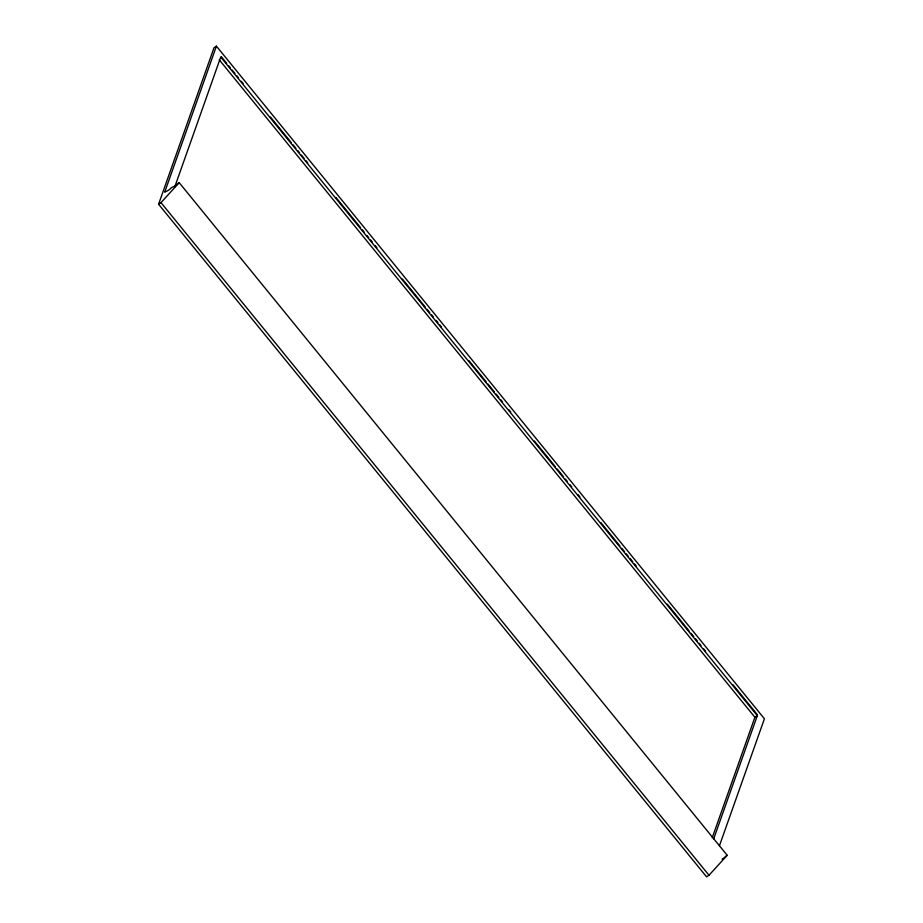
<?xml version="1.0" encoding="UTF-8"?>
<svg xmlns="http://www.w3.org/2000/svg" width="923" height="923" viewBox="0 0 923 923"><rect width="100%" height="100%" fill="white"/><g stroke="black" fill="none" stroke-linecap="round" stroke-linejoin="round"><path stroke-width="1.38" d="M216.42 46.15L164.698 192.203L165.909 191.407A4.719 1.177 -39.2 0 0 171.343 187.831L172.555 187.034A4.719 1.177 -39.2 0 0 178.001 183.458L179.2 182.662L727.197 855.298L709.002 875.258L706.58 876.85L158.583 204.225L213.998 47.742L216.42 46.15L764.417 718.775L719.398 845.895M174.724 187.023L220.735 57.064L757.322 715.683L713.698 838.869M712.244 837.749L754.899 717.275L757.322 715.683M158.583 204.225L161.006 202.633L179.2 182.662M727.197 855.298L725.997 856.094A4.719 1.177 -39.2 0 1 723.044 858.528M221.278 56.672L226.746 63.387M228.558 65.614L230.381 67.852M232.204 70.09L234.938 73.436M236.761 75.674L238.572 77.901M241.307 81.259L243.13 83.497M270.439 117.013L291.368 142.707M293.191 144.946L295.925 148.303M297.748 150.53L299.571 152.768M301.383 155.006L304.117 158.352M305.94 160.59L307.763 162.829M335.984 197.464L360.558 227.623M362.381 229.862L364.193 232.1M366.927 235.446L368.75 237.684M370.573 239.922L372.384 242.149M375.119 245.506L376.942 247.745M402.428 279.023L425.191 306.955M427.003 309.193L429.737 312.539M431.56 314.778L433.383 317.016M436.106 320.362L437.929 322.6M439.752 324.838L441.575 327.065M468.884 360.593L486.179 381.822M488.002 384.049L494.37 391.871M496.193 394.109L498.916 397.467M500.739 399.694L502.562 401.932M508.931 409.754L510.754 411.981M534.417 441.032L555.358 466.738M557.18 468.965L563.549 476.787M565.372 479.025L567.195 481.264M569.929 484.61L571.741 486.848M578.121 494.67L579.932 496.909M600.873 522.603L619.991 546.07M621.814 548.297L624.536 551.654M626.359 553.892L628.182 556.119M630.005 558.357L632.74 561.703M634.551 563.941L636.374 566.18M667.329 604.161L689.169 630.986M690.992 633.213L693.727 636.57M695.55 638.808L697.361 641.035M699.184 643.273L701.007 645.512M703.741 648.857L705.553 651.096M732.862 684.612L757.448 714.783M219.236 59.776L754.899 717.275M161.006 202.633L709.002 875.258M722.536 858.84A4.719 1.177 -39.2 0 1 722.063 859.117"/></g></svg>
